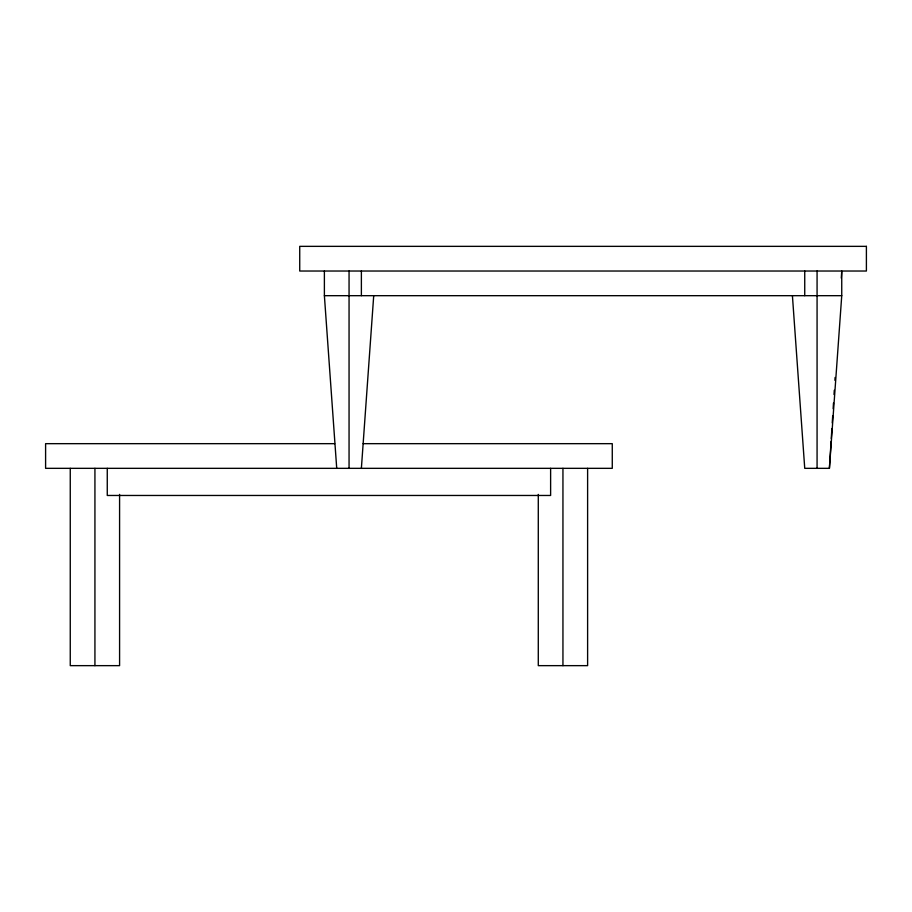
<?xml version="1.0" encoding="UTF-8"?>
<svg xmlns="http://www.w3.org/2000/svg" width="912" height="912" viewBox="0 0 912 912"><rect width="100%" height="100%" fill="white"/><g stroke="black" fill="none" stroke-linecap="round" stroke-linejoin="round"><path stroke-width="1.37" d="M792.414 295.682L804.737 468.335L829.407 468.335L831.094 441.362M831.265 438.524L831.892 428.583M832.246 422.906L832.69 415.815M833.135 408.713L833.488 403.036M834.013 394.52L834.286 390.256M834.902 380.327L835.084 377.488M841.297 278.114L841.742 271.024L841.742 295.682L829.407 468.335M361.38 468.335L373.715 295.682M324.387 271.024L324.387 295.682L841.742 295.682M334.636 443.665L45.6 443.665L45.6 468.335L612.271 468.335L612.271 443.665L363.113 443.665M324.387 295.682L336.722 468.335M817.072 271.024L817.072 468.335M804.737 271.024L804.737 295.682M587.613 468.335L587.613 665.646L538.285 665.646L538.285 494.407M562.943 468.335L562.943 665.646M550.62 468.335L550.62 495.467L107.263 495.467L107.263 468.335M361.38 271.024L361.38 295.682M349.057 271.024L349.057 468.335M119.586 494.407L119.586 665.646L70.258 665.646L70.258 468.335M94.928 468.335L94.928 665.646M866.4 246.354L299.729 246.354L299.729 271.024L866.4 271.024L866.4 246.354"/></g></svg>
